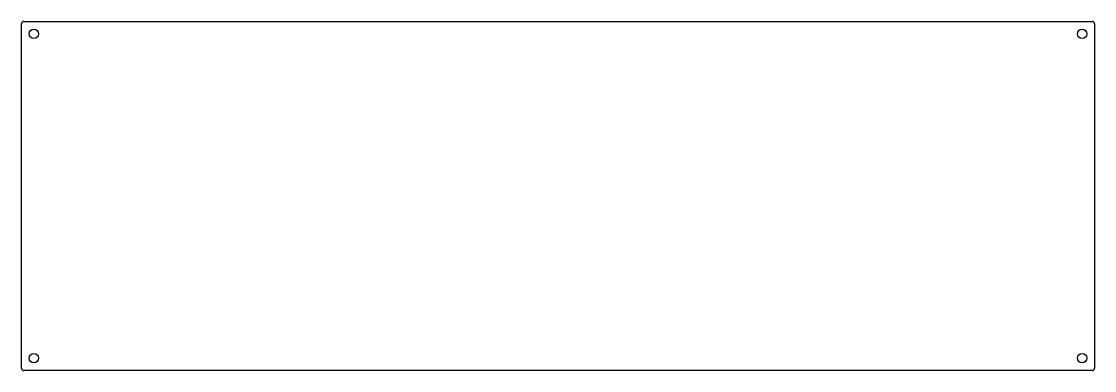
# Model space of a CAD drawing. Header units: millimetres. Extents: x -215 to 215, y -70 to 70.
import ezdxf

# ---------------------------------------------------------------- set-up
doc = ezdxf.new("R2010")
doc.units = ezdxf.units.MM
doc.layers.add('Sketch001', color=7, linetype='CONTINUOUS')

msp = doc.modelspace()

# ---------------------------------------------------------------- linework, layer by layer
at = {"layer": 'Sketch001'}
for p, q in [((-215, -69), (-215, 69)), ((-214, 70), (214, 70)), ((215, 69), (215, -69)), ((214, -70), (-214, -70))]:
    msp.add_line(p, q, dxfattribs=at)
for centre in [(-210, 65), (210, 65), (-210, -65), (210, -65)]:
    msp.add_circle(centre, 1.87, dxfattribs=at)
for centre, start, end in [((-214, 69), 90, -180), ((214, 69), 0, 90), ((-214, -69), 180, -90), ((214, -69), -90, 0)]:
    msp.add_arc(centre, 1, start, end, dxfattribs=at)

doc.saveas('drawing.dxf')
